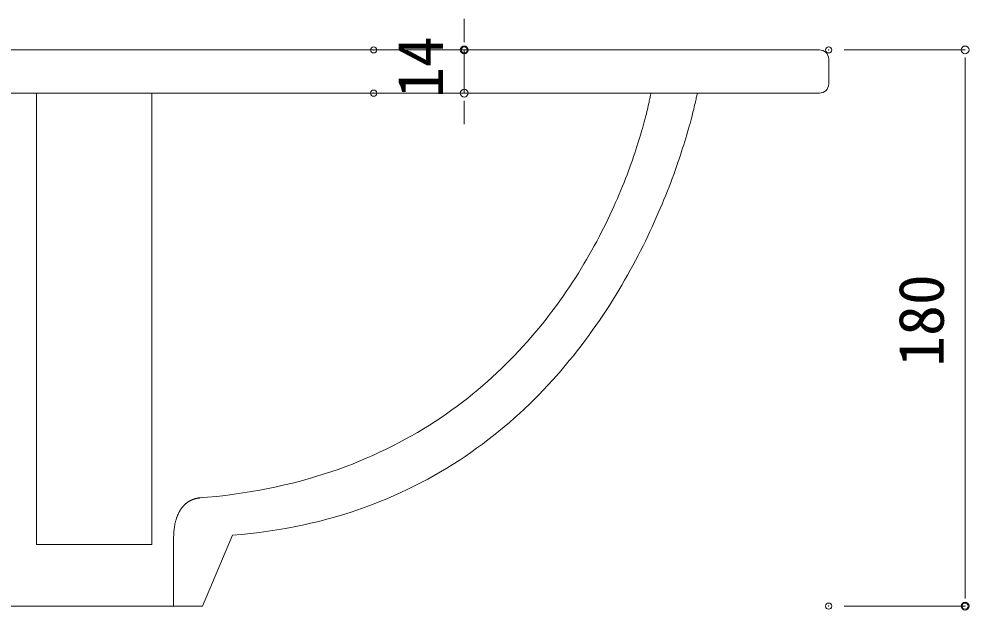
# Model space of a CAD drawing. Units: millimetres, scale not verified. Extents: x -1002 to 1010, y -687 to 676.
# Drawn here: x -555 to -247.8, y -250 to -58.8 of the extents above; entities that cross this region are included whole.
import ezdxf
from ezdxf.enums import TextEntityAlignment as Align

# ---------------------------------------------------------------- set-up
doc = ezdxf.new("R2010")
doc.units = ezdxf.units.MM
doc.header["$LTSCALE"] = 5
doc.header["$PDMODE"] = 32
doc.header["$PDSIZE"] = 2
doc.layers.add('0-0', color=7, linetype='Continuous', lineweight=15)
doc.layers.add('F-0', color=7, linetype='Continuous', lineweight=15)
doc.styles.add('ＭＳ ゴシック', font='')
doc.styles.get('ＭＳ ゴシック').set_extended_font_data('MS Gothic')

# ---------------------------------------------------------------- blocks, each defined once
blk = doc.blocks.new('_DOT')
at = {"layer": '0-0'}
blk.add_line((-0.5, 0), (-1, 0), dxfattribs=at)
blk.add_circle((0, 0), 0.25, dxfattribs=at)
blk.add_circle((0, 0), 0.25, dxfattribs=at)

msp = doc.modelspace()

# ---------------------------------------------------------------- linework, layer by layer
at = {"layer": 'F-0'}
for p, q in [((-411.063, -63.776), (-411.063, -58.776)), ((-435.32, -68.776), (-411.063, -68.776)), ((-411.063, -82.776), (-411.063, -68.776)), ((-288.199, -68.776), (-249.09, -68.776)), ((-249.09, -73.776), (-249.09, -243.776)), ((-435.32, -82.776), (-411.063, -82.776)), ((-411.063, -87.776), (-411.063, -92.776)), ((-288.199, -248.776), (-249.09, -248.776))]:
    msp.add_line(p, q, dxfattribs=at)
at = {"layer": 'F-0', "lineweight": 18}
for p, q in [((-293.195, -79.776), (-293.195, -71.776)), ((-505.016, -226.507), (-505.016, -248.776)), ((-486.015, -225.81), (-495.626, -248.776))]:
    msp.add_line(p, q, dxfattribs=at)
for points in [[(-296.195, -68.776), (-321.736, -68.776), (-749.649, -68.776), (-765.195, -68.776)], [(-765.195, -82.776), (-749.649, -82.776), (-311.749, -82.776), (-296.195, -82.776)], [(-350.695, -82.775), (-350.699, -82.798), (-350.71, -82.865), (-350.73, -82.976), (-350.758, -83.13), (-350.794, -83.326), (-350.839, -83.565), (-350.893, -83.844), (-350.956, -84.164), (-351.029, -84.523), (-351.112, -84.922), (-351.204, -85.359), (-351.307, -85.833), (-351.42, -86.345), (-351.544, -86.893), (-351.68, -87.477), (-351.826, -88.095), (-351.984, -88.748), (-352.154, -89.434), (-352.335, -90.154), (-352.529, -90.905), (-352.736, -91.688), (-352.955, -92.502), (-353.187, -93.346), (-353.433, -94.219), (-353.692, -95.122), (-353.965, -96.052), (-354.252, -97.01), (-354.553, -97.994), (-354.869, -99.005), (-355.2, -100.041), (-355.545, -101.101), (-355.906, -102.186), (-356.283, -103.294), (-356.675, -104.424), (-357.083, -105.577), (-357.508, -106.751), (-357.949, -107.945), (-358.407, -109.159), (-358.882, -110.393)], [(-335.699, -82.775), (-335.704, -82.8), (-335.718, -82.874), (-335.741, -82.995), (-335.774, -83.164), (-335.817, -83.38), (-335.87, -83.641), (-335.934, -83.947), (-336.008, -84.298), (-336.093, -84.692), (-336.189, -85.129), (-336.297, -85.608), (-336.416, -86.129), (-336.547, -86.69), (-336.689, -87.291), (-336.844, -87.93), (-337.012, -88.609), (-337.192, -89.324), (-337.385, -90.077), (-337.591, -90.865), (-337.81, -91.689), (-338.043, -92.547), (-338.29, -93.44), (-338.551, -94.365), (-338.826, -95.322), (-339.116, -96.311), (-339.42, -97.331), (-339.739, -98.381), (-340.074, -99.46), (-340.423, -100.567), (-340.789, -101.703), (-341.17, -102.865), (-341.567, -104.054), (-341.981, -105.268), (-342.411, -106.507), (-342.858, -107.769), (-343.322, -109.056), (-343.803, -110.364), (-344.301, -111.695), (-344.818, -113.046)], [(-358.882, -110.393), (-359.374, -111.645), (-359.884, -112.914), (-360.412, -114.201), (-360.958, -115.505), (-361.522, -116.824), (-362.104, -118.158), (-362.706, -119.507), (-363.326, -120.87), (-363.966, -122.245), (-364.625, -123.633), (-365.305, -125.033), (-366.004, -126.443), (-366.724, -127.864), (-367.464, -129.294), (-368.225, -130.734), (-369.007, -132.182), (-369.811, -133.637), (-370.636, -135.099), (-371.482, -136.568), (-372.351, -138.042), (-373.243, -139.52), (-374.157, -141.003), (-375.093, -142.49), (-376.053, -143.979), (-377.036, -145.47), (-378.043, -146.963), (-379.074, -148.456), (-380.129, -149.95), (-381.208, -151.443), (-382.311, -152.934), (-383.44, -154.424), (-384.594, -155.911), (-385.773, -157.394), (-386.977, -158.873), (-388.208, -160.348), (-389.464, -161.817), (-390.747, -163.281), (-392.057, -164.737), (-393.393, -166.186)], [(-344.818, -113.046), (-345.352, -114.418), (-345.904, -115.809), (-346.474, -117.219), (-347.063, -118.646), (-347.671, -120.091), (-348.298, -121.553), (-348.944, -123.03), (-349.61, -124.523), (-350.295, -126.029), (-351, -127.549), (-351.726, -129.082), (-352.471, -130.626), (-353.238, -132.182), (-354.025, -133.749), (-354.833, -135.325), (-355.663, -136.91), (-356.514, -138.503), (-357.386, -140.104), (-358.281, -141.711), (-359.198, -143.324), (-360.137, -144.943), (-361.099, -146.566), (-362.084, -148.192), (-363.092, -149.822), (-364.123, -151.454), (-365.178, -153.087), (-366.257, -154.721), (-367.359, -156.355), (-368.486, -157.988), (-369.637, -159.619), (-370.813, -161.248), (-372.014, -162.874), (-373.24, -164.497), (-374.492, -166.114), (-375.768, -167.727), (-377.071, -169.333), (-378.4, -170.932), (-379.755, -172.524), (-381.137, -174.107)], [(-393.393, -166.186), (-394.757, -167.627), (-396.148, -169.059), (-397.567, -170.481), (-399.013, -171.893), (-400.488, -173.294), (-401.991, -174.684), (-403.522, -176.061), (-405.083, -177.426), (-406.672, -178.777), (-408.291, -180.113), (-409.94, -181.435), (-411.618, -182.741), (-413.327, -184.03), (-415.066, -185.302), (-416.836, -186.557), (-418.636, -187.793), (-420.468, -189.01), (-422.331, -190.208), (-424.226, -191.385), (-426.153, -192.54), (-428.112, -193.674), (-430.103, -194.785), (-432.127, -195.874), (-434.184, -196.938), (-436.274, -197.977), (-438.397, -198.992), (-440.554, -199.98), (-442.745, -200.942), (-444.97, -201.876), (-447.23, -202.783), (-449.524, -203.661), (-451.853, -204.509), (-454.217, -205.328), (-456.617, -206.115), (-459.052, -206.871), (-461.524, -207.595), (-464.031, -208.287), (-466.575, -208.945), (-469.156, -209.568)], [(-381.137, -174.107), (-382.545, -175.682), (-383.98, -177.246), (-385.443, -178.8), (-386.933, -180.343), (-388.45, -181.873), (-389.995, -183.391), (-391.569, -184.895), (-393.171, -186.384), (-394.801, -187.859), (-396.46, -189.318), (-398.148, -190.76), (-399.865, -192.184), (-401.612, -193.591), (-403.388, -194.978), (-405.195, -196.347), (-407.031, -197.694), (-408.898, -199.021), (-410.795, -200.325), (-412.723, -201.607), (-414.682, -202.866), (-416.673, -204.1), (-418.694, -205.31), (-420.748, -206.494), (-422.834, -207.651), (-424.951, -208.782), (-427.101, -209.884), (-429.284, -210.958), (-431.5, -212.003), (-433.748, -213.017), (-436.03, -214), (-438.346, -214.952), (-440.695, -215.871), (-443.078, -216.757), (-445.495, -217.609), (-447.947, -218.427), (-450.434, -219.209), (-452.955, -219.955), (-455.512, -220.664), (-458.103, -221.335)], [(-469.156, -209.568), (-471.773, -210.157), (-474.428, -210.71), (-477.12, -211.227), (-479.85, -211.708), (-482.618, -212.15), (-485.424, -212.554), (-488.269, -212.92), (-491.152, -213.246), (-494.074, -213.531), (-497.035, -213.775)], [(-498.291, -214.082), (-498.377, -214.109), (-498.463, -214.137), (-498.551, -214.167), (-498.639, -214.198), (-498.729, -214.231), (-498.82, -214.265), (-498.912, -214.301), (-499.004, -214.339), (-499.098, -214.379), (-499.192, -214.42), (-499.287, -214.463), (-499.382, -214.509), (-499.479, -214.556), (-499.576, -214.605), (-499.673, -214.656), (-499.771, -214.709), (-499.869, -214.764), (-499.968, -214.821), (-500.067, -214.881), (-500.167, -214.942), (-500.267, -215.006), (-500.367, -215.073), (-500.467, -215.141), (-500.567, -215.212), (-500.667, -215.285), (-500.768, -215.361), (-500.868, -215.439), (-500.968, -215.52), (-501.068, -215.604), (-501.168, -215.69), (-501.268, -215.778), (-501.368, -215.869), (-501.467, -215.963), (-501.566, -216.06), (-501.664, -216.16), (-501.762, -216.262), (-501.859, -216.368), (-501.956, -216.476), (-502.052, -216.587)], [(-496.4, -213.775), (-496.402, -213.775), (-496.406, -213.775), (-496.414, -213.775), (-496.425, -213.775), (-496.438, -213.775), (-496.455, -213.775), (-496.474, -213.775), (-496.496, -213.775), (-496.521, -213.776), (-496.548, -213.776), (-496.578, -213.777), (-496.611, -213.779), (-496.646, -213.78), (-496.683, -213.782), (-496.724, -213.785), (-496.766, -213.788), (-496.811, -213.791), (-496.858, -213.795), (-496.907, -213.8), (-496.959, -213.805), (-497.013, -213.811), (-497.068, -213.818), (-497.126, -213.826), (-497.186, -213.834), (-497.248, -213.843), (-497.312, -213.853), (-497.377, -213.864), (-497.444, -213.876), (-497.514, -213.889), (-497.584, -213.903), (-497.657, -213.918), (-497.731, -213.934), (-497.807, -213.951), (-497.884, -213.97), (-497.963, -213.99), (-498.043, -214.011), (-498.124, -214.033), (-498.207, -214.057), (-498.291, -214.082)], [(-502.052, -216.587), (-502.148, -216.701), (-502.243, -216.819), (-502.337, -216.939), (-502.43, -217.062), (-502.523, -217.189), (-502.614, -217.319), (-502.705, -217.452), (-502.794, -217.588), (-502.883, -217.728), (-502.97, -217.871), (-503.057, -218.018), (-503.142, -218.168), (-503.226, -218.321), (-503.309, -218.478), (-503.39, -218.639), (-503.47, -218.803), (-503.548, -218.971), (-503.625, -219.142), (-503.701, -219.317), (-503.775, -219.496), (-503.847, -219.679), (-503.918, -219.866), (-503.987, -220.056), (-504.054, -220.251), (-504.119, -220.449), (-504.183, -220.652), (-504.244, -220.858), (-504.304, -221.069), (-504.361, -221.283), (-504.417, -221.502), (-504.47, -221.725), (-504.521, -221.953), (-504.571, -222.184), (-504.617, -222.42), (-504.662, -222.661), (-504.704, -222.905), (-504.744, -223.155), (-504.781, -223.408), (-504.816, -223.667)], [(-504.816, -223.667), (-504.848, -223.929), (-504.878, -224.197), (-504.905, -224.469), (-504.929, -224.745), (-504.951, -225.027), (-504.97, -225.313), (-504.986, -225.604), (-504.999, -225.9), (-505.009, -226.201), (-505.016, -226.507)], [(-458.103, -221.335), (-460.731, -221.968), (-463.394, -222.562), (-466.093, -223.115), (-468.829, -223.628), (-471.6, -224.1), (-474.409, -224.529), (-477.255, -224.916), (-480.137, -225.259), (-483.057, -225.557), (-486.015, -225.81)], [(-575.366, -225.81), (-565.754, -248.776), (-495.626, -248.776)]]:
    msp.add_lwpolyline(points, dxfattribs=at)
at = {"layer": 'F-0'}
msp.add_lwpolyline([(-512.044, -228.776), (-549.336, -228.776), (-549.336, -82.776), (-512.044, -82.776)], close=True, dxfattribs=at)
at = {"layer": 'F-0', "lineweight": 18}
for centre, start, end in [((-296.195, -71.776), 0, 90), ((-296.195, -79.776), 270, 0)]:
    msp.add_arc(centre, 3, start, end, dxfattribs=at)
at = {"layer": 'F-0'}
for p in [(-440.32, -68.776), (-411.063, -68.776), (-293.199, -68.776), (-440.32, -82.776), (-293.199, -248.776), (-249.09, -248.776)]:
    msp.add_point(p, dxfattribs=at)

# ---------------------------------------------------------------- block references
at = {"layer": 'F-0', "xscale": 5, "yscale": 5}
for p, rotation in [((-411.063, -68.776), 270), ((-249.09, -68.776), 90), ((-411.063, -82.776), 90), ((-249.09, -248.776), 270)]:
    msp.add_blockref('_DOT', p, dxfattribs=dict(at, rotation=rotation))

# ---------------------------------------------------------------- texts
at = {"layer": 'F-0', "style": 'ＭＳ ゴシック'}
for s, p in [('14', (-413.563, -84.342)), ('180', (-251.59, -171.308))]:
    msp.add_text(s, height=14.66, rotation=90, dxfattribs=at).set_placement(p, align=Align.BOTTOM_LEFT)

doc.saveas('drawing.dxf')
